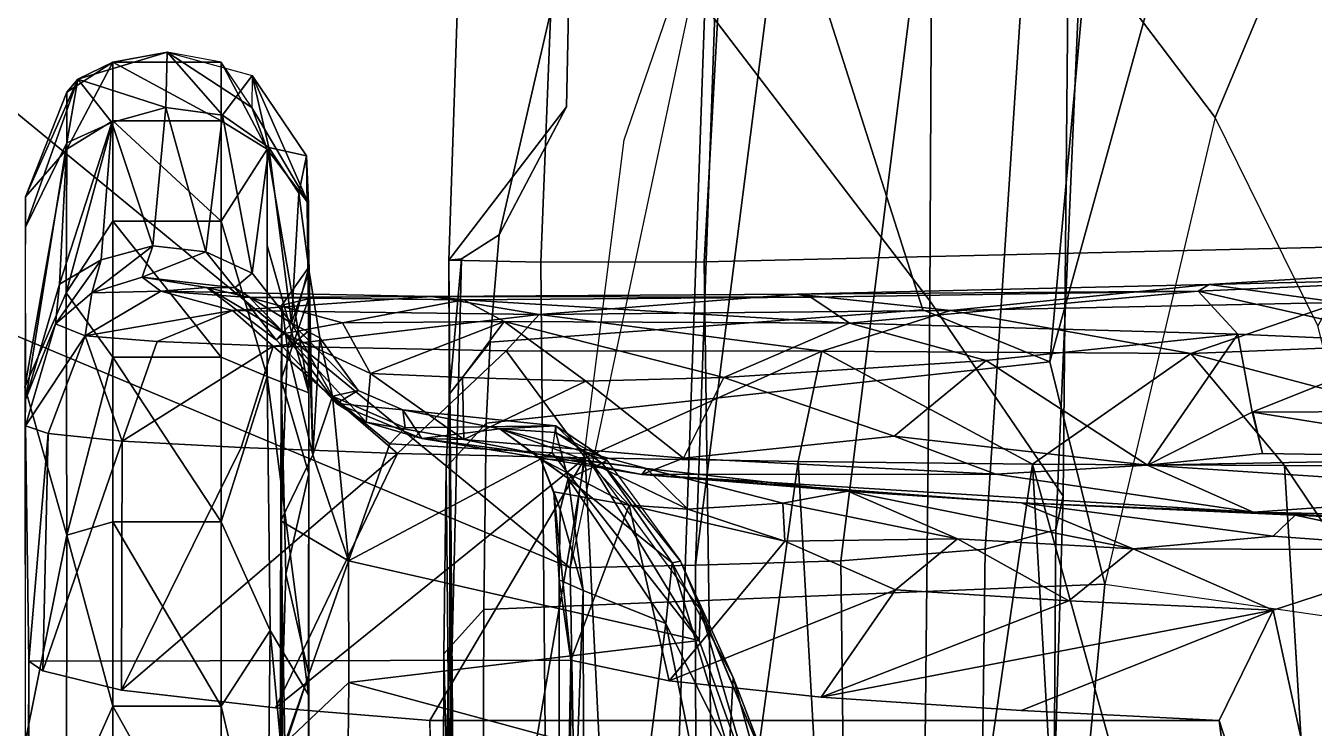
# Model space of a CAD drawing. Extents: x -14.5 to 14.5, y -12.2 to 16.5.
# Drawn here: x -11.52 to -9.709, y 1.22 to 2.206 of the extents above; entities that cross this region are included whole.
import ezdxf

# ---------------------------------------------------------------- set-up
doc = ezdxf.new("R2010")
doc.units = 0
doc.header["$MEASUREMENT"] = 0
for name, color, linetype in [('ARMPAD', 252, 'Continuous'), ('BASE', 253, 'Continuous'), ('SEAT-CHASSIS', 253, 'Continuous'), ('SEAT-FRAME', 253, 'Continuous')]:
    doc.layers.add(name, color=color, linetype=linetype)

msp = doc.modelspace()

# ---------------------------------------------------------------- linework, layer by layer
at = {"layer": 'ARMPAD'}
for points in [[(-10.2361, 4.4498, 26.7304), (-10.5434, 4.607, 26.8914), (-10.5653, 2.2331, 27.2701), (-10.2491, 1.8197, 27.1268)], [(-10.2361, 4.4498, 26.7304), (-10.2491, 1.8197, 27.1268), (-10.0617, 1.5454, 26.6802), (-10.0352, 4.3803, 26.3916)], [(-9.9546, 4.2262, 26.0385), (-10.0352, 4.3803, 26.3916), (-10.0617, 1.5454, 26.6802), (-10.0721, 1.498, 26.2685)], [(-9.9932, 4.1769, 25.4645), (-9.9546, 4.2262, 26.0385), (-10.0721, 1.498, 26.2685), (-10.1712, 1.471, 25.8858)], [(-13.1875, 4.2106, 25.1411), (-10.5438, 2.4383, 25.2383), (-10.7546, 1.445, 25.5585), (-13.3083, 3.5416, 25.1827)], [(-9.9932, 4.1769, 25.4645), (-10.1712, 1.471, 25.8858), (-10.3742, 1.4546, 25.64), (-10.0363, 4.1497, 25.2519)], [(-10.2426, 4.0753, 25.1222), (-10.0363, 4.1497, 25.2519), (-10.3742, 1.4546, 25.64), (-10.5786, 1.4484, 25.538)], [(-10.5786, 1.4484, 25.538), (-10.5438, 2.4383, 25.2383), (-10.2426, 4.0753, 25.1222)], [(-13.2258, 2.8975, 25.223), (-13.3083, 3.5416, 25.1827), (-10.7546, 1.445, 25.5585), (-13.1194, 2.4354, 25.2699)], [(-10.7196, -0.5463, 26.0403), (-13.1131, 1.9512, 25.4167), (-13.1194, 2.4354, 25.2699), (-10.7546, 1.445, 25.5585)], [(-10.7546, 1.445, 25.5585), (-10.6788, 2.046, 25.3093), (-10.5438, 2.4383, 25.2383), (-10.5786, 1.4484, 25.538)], [(-10.5653, 2.2331, 27.2701), (-11.9376, 2.3766, 27.3832), (-12.1408, -0.4895, 27.7888), (-10.661, -0.4952, 27.7092)], [(-10.2738, -0.5131, 27.4597), (-10.2491, 1.8197, 27.1268), (-10.5653, 2.2331, 27.2701), (-10.661, -0.4952, 27.7092)], [(-10.7196, -0.5463, 26.0403), (-10.5953, -1.8553, 26.1354), (-13.3385, -0.5526, 26.1082), (-13.1131, 1.9512, 25.4167)], [(-10.2738, -0.5131, 27.4597), (-10.1257, -0.5381, 27.1123), (-10.0617, 1.5454, 26.6802), (-10.2491, 1.8197, 27.1268)], [(-10.0867, -0.6536, 26.743), (-10.0721, 1.498, 26.2685), (-10.0617, 1.5454, 26.6802), (-10.1257, -0.5381, 27.1123)], [(-10.0867, -0.6536, 26.743), (-10.1976, -0.6208, 26.347), (-10.1712, 1.471, 25.8858), (-10.0721, 1.498, 26.2685)], [(-10.3499, -0.5967, 26.1286), (-10.3742, 1.4546, 25.64), (-10.1712, 1.471, 25.8858), (-10.1976, -0.6208, 26.347)], [(-10.3499, -0.5967, 26.1286), (-10.5761, -0.5653, 26.0266), (-10.5786, 1.4484, 25.538), (-10.3742, 1.4546, 25.64)], [(-10.7196, -0.5463, 26.0403), (-10.7546, 1.445, 25.5585), (-10.5786, 1.4484, 25.538), (-10.5761, -0.5653, 26.0266)]]:
    msp.add_3dface(points, dxfattribs=at)
at = {"layer": 'BASE'}
for points in [[(-1.9523, 0.895, 7.085), (-1.8056, 1.1079, 7.0339), (-13.4938, 4.6436, 4.3934), (-13.4925, 4.5277, 4.4344)], [(-1.7533, 1.3264, 6.9168), (-12.9834, 4.5899, 4.4664), (-13.4938, 4.6436, 4.3934), (-1.8056, 1.1079, 7.0339)], [(-1.7533, 1.3264, 6.9168), (-1.8899, 1.4063, 6.8442), (-11.1579, 4.1057, 4.8039), (-12.9834, 4.5899, 4.4664)], [(-2.0197, 0.7853, 7.0973), (-1.9523, 0.895, 7.085), (-13.4925, 4.5277, 4.4344), (-13.5515, 4.4038, 4.4405)], [(-1.2637, 0.7159, 4.4404), (-12.328, 4.2866, 3.356), (-12.3542, 4.423, 3.4417), (-1.222, 0.7632, 4.5663)], [(-1.5852, 0.9892, 6.0103), (-1.222, 0.7632, 4.5663), (-12.3542, 4.423, 3.4417), (-10.1613, 3.5437, 4.2331)], [(-13.5519, 4.4026, 4.4405), (-13.577, 4.2677, 4.4344), (-2.1056, 0.4235, 7.085), (-2.0956, 0.5519, 7.0973)], [(-13.5519, 4.4026, 4.4405), (-2.0956, 0.5519, 7.0973), (-2.0197, 0.7853, 7.0973), (-13.5515, 4.4038, 4.4405)], [(-1.2637, 0.7159, 4.4404), (-1.3389, 0.6206, 4.3723), (-12.3551, 4.1518, 3.3008), (-12.328, 4.2866, 3.356)], [(-13.577, 4.2677, 4.4344), (-13.6462, 4.1747, 4.3934), (-2.112, 0.165, 7.0339), (-2.1056, 0.4235, 7.085)], [(-2.112, 0.165, 7.0339), (-13.6462, 4.1747, 4.3934), (-13.2017, 3.9181, 4.4664), (-2.1981, -0.0425, 6.9168)], [(-1.3935, 0.4528, 4.3723), (-12.4004, 4.0291, 3.2861), (-12.3551, 4.1518, 3.3008), (-1.3389, 0.6206, 4.3723)], [(-1.8839, 1.4539, 6.7906), (-10.3987, 3.9255, 4.925), (-11.1579, 4.1057, 4.8039), (-1.8899, 1.4063, 6.8442)], [(-1.448, 0.2849, 4.3723), (-12.4358, 3.9033, 3.3008), (-12.4004, 4.0291, 3.2861), (-1.3935, 0.4528, 4.3723)], [(-13.2017, 3.9181, 4.4664), (-11.4401, 3.2369, 4.8039), (-2.3555, -0.0269, 6.8442), (-2.1981, -0.0425, 6.9168)], [(-10.1873, 3.8901, 4.9419), (-1.8736, 1.4707, 6.7435), (-1.8839, 1.4539, 6.7906), (-10.3987, 3.9255, 4.925)], [(-1.448, 0.2849, 4.3723), (-1.4431, 0.1637, 4.4404), (-12.4931, 3.7783, 3.356), (-12.4358, 3.9033, 3.3008)], [(-9.3923, 3.6833, 5.0656), (-10.1873, 3.8901, 4.9419), (-1.8736, 1.4707, 6.7435), (-1.8684, 1.4737, 6.6973)], [(-1.4372, 0.1008, 4.5663), (-12.5945, 3.6833, 3.4417), (-12.4931, 3.7783, 3.356), (-1.4431, 0.1637, 4.4404)], [(-1.675, 1.0814, 6.3732), (-10.1721, 3.6408, 4.5612), (-10.1351, 3.7122, 4.6754), (-1.7203, 1.0954, 6.5155)], [(-1.4372, 0.1008, 4.5663), (-1.8638, 0.1315, 6.0103), (-10.3036, 3.1057, 4.2331), (-12.5945, 3.6833, 3.4417)], [(-1.675, 1.0814, 6.3732), (-1.6792, 1.0333, 6.2321), (-10.1726, 3.586, 4.4356), (-10.1721, 3.6408, 4.5612)], [(-1.5852, 0.9892, 6.0103), (-10.1613, 3.5437, 4.2331), (-10.1726, 3.586, 4.4356), (-1.6792, 1.0333, 6.2321)], [(-2.3555, -0.0269, 6.8442), (-11.4401, 3.2369, 4.8039), (-10.72, 2.9364, 4.925), (-2.3787, -0.0689, 6.7906)], [(-1.9658, 0.151, 6.2321), (-10.3376, 3.0782, 4.4356), (-10.3036, 3.1057, 4.2331), (-1.8638, 0.1315, 6.0103)], [(-1.9658, 0.151, 6.2321), (-1.9907, 0.1097, 6.3732), (-10.3694, 3.0335, 4.5612), (-10.3376, 3.0782, 4.4356)], [(-2.0356, 0.125, 6.5155), (-10.3815, 2.954, 4.6754), (-10.3694, 3.0335, 4.5612), (-1.9907, 0.1097, 6.3732)], [(-2.3802, -0.0885, 6.7435), (-2.3787, -0.0689, 6.7906), (-10.72, 2.9364, 4.925), (-10.5282, 2.8407, 4.9419)], [(-2.3778, -0.094, 6.6973), (-2.3802, -0.0885, 6.7435), (-10.5282, 2.8407, 4.9419), (-9.7635, 2.5408, 5.0656)], [(-4.9865, 0.8977, 5.9794), (-9.8816, 2.6036, 4.9223), (-9.7022, 2.6196, 4.902), (-5.9951, 1.3214, 5.7241)], [(-5.0581, 0.8983, 5.9865), (-9.8772, 2.5808, 4.9632), (-9.8816, 2.6036, 4.9223), (-4.9865, 0.8977, 5.9794)], [(-9.8772, 2.5808, 4.9632), (-3.5563, 0.3337, 6.4086), (-2.3778, -0.094, 6.6973), (-9.7635, 2.5408, 5.0656)], [(-4.5511, 0.7005, 6.1354), (-3.5563, 0.3337, 6.4086), (-9.8772, 2.5808, 4.9632), (-5.0581, 0.8983, 5.9865)]]:
    msp.add_3dface(points, dxfattribs=at)
at = {"layer": 'SEAT-CHASSIS'}
for points in [[(-11.462, 2.033, 21.0802), (-11.3974, 2.0724, 21.0979), (-11.3974, 2.1551, 20.8368)], [(-11.3974, 2.1551, 20.8368), (-11.462, 2.1127, 20.8286), (-11.462, 2.033, 21.0802)], [(-11.462, 2.1127, 20.8286), (-11.3974, 2.1551, 20.8368), (-11.4467, 2.131, 20.3807)], [(-11.3212, 2.1692, 20.3843), (-11.4467, 2.131, 20.3807), (-11.3974, 2.1551, 20.8368)], [(-11.4467, 2.131, 20.3807), (-11.3212, 2.1692, 20.3843), (-11.3228, 2.0912, 20.127)], [(-11.245, 2.1551, 20.8368), (-11.3212, 2.1692, 20.3843), (-11.3974, 2.1551, 20.8368)], [(-11.3974, 2.1551, 20.8368), (-11.3974, 2.0724, 21.0979), (-11.245, 2.0724, 21.0979)], [(-11.245, 2.0724, 21.0979), (-11.245, 2.1551, 20.8368), (-11.3974, 2.1551, 20.8368)], [(-11.2435, 2.0804, 20.1408), (-11.3228, 2.0912, 20.127), (-11.3212, 2.1692, 20.3843)], [(-11.2019, 2.0912, 20.8134), (-11.245, 2.1551, 20.8368), (-11.3212, 2.1692, 20.3843)], [(-11.3212, 2.1692, 20.3843), (-11.2018, 2.1362, 20.4039), (-11.2435, 2.0804, 20.1408)], [(-11.2018, 2.1362, 20.4039), (-11.2019, 2.0912, 20.8134), (-11.3212, 2.1692, 20.3843)], [(-11.245, 2.1551, 20.8368), (-11.245, 2.0724, 21.0979), (-11.1804, 2.033, 21.0802)], [(-11.2019, 2.0912, 20.8134), (-11.245, 2.1551, 20.8368), (-11.1804, 2.033, 21.0802)], [(-11.5203, 1.9231, 20.2493), (-11.5203, 1.966, 20.8799), (-11.4467, 2.131, 20.3807)], [(-11.5203, 1.966, 20.8799), (-11.462, 2.1127, 20.8286), (-11.4467, 2.131, 20.3807)], [(-11.4619, 2.0416, 20.1591), (-11.5203, 1.9231, 20.2493), (-11.4467, 2.131, 20.3807)], [(-11.3988, 2.0701, 20.1192), (-11.4619, 2.0416, 20.1591), (-11.4467, 2.131, 20.3807)], [(-11.3988, 2.0701, 20.1192), (-11.4467, 2.131, 20.3807), (-11.3228, 2.0912, 20.127)], [(-11.2435, 2.0804, 20.1408), (-11.2018, 2.1362, 20.4039), (-11.178, 2.035, 20.1512)], [(-11.1225, 1.9565, 20.9239), (-11.2018, 2.1362, 20.4039), (-11.2019, 2.0912, 20.8134)], [(-11.2018, 2.1362, 20.4039), (-11.1225, 1.9565, 20.9239), (-11.1254, 2.0236, 20.4262)], [(-11.178, 2.035, 20.1512), (-11.2018, 2.1362, 20.4039), (-11.1254, 2.0236, 20.4262)], [(-11.462, 2.1127, 20.8286), (-11.5203, 1.966, 20.8799), (-11.462, 2.033, 21.0802)], [(-11.3413, 1.8969, 19.8041), (-11.3988, 2.0701, 20.1192), (-11.3228, 2.0912, 20.127)], [(-11.2667, 1.8886, 19.8031), (-11.3413, 1.8969, 19.8041), (-11.3228, 2.0912, 20.127)], [(-11.2435, 2.0804, 20.1408), (-11.2667, 1.8886, 19.8031), (-11.3228, 2.0912, 20.127)], [(-11.1225, 1.9565, 20.9239), (-11.2019, 2.0912, 20.8134), (-11.1804, 2.033, 21.0802)], [(-11.4726, 1.8433, 19.8454), (-11.4619, 2.0416, 20.1591), (-11.3988, 2.0701, 20.1192)], [(-11.414, 1.8775, 19.8103), (-11.4726, 1.8433, 19.8454), (-11.3988, 2.0701, 20.1192)], [(-11.4628, 1.8312, 21.3939), (-11.3974, 1.9317, 21.3329), (-11.3974, 2.0724, 21.0979)], [(-11.3974, 2.0724, 21.0979), (-11.462, 2.033, 21.0802), (-11.4628, 1.8312, 21.3939)], [(-11.3413, 1.8969, 19.8041), (-11.414, 1.8775, 19.8103), (-11.3988, 2.0701, 20.1192)], [(-11.3974, 2.0724, 21.0979), (-11.3974, 1.9317, 21.3329), (-11.245, 1.9317, 21.3329)], [(-11.245, 2.0724, 21.0979), (-11.3974, 2.0724, 21.0979), (-11.245, 1.9317, 21.3329)], [(-11.2018, 1.8585, 19.8162), (-11.2667, 1.8886, 19.8031), (-11.2435, 2.0804, 20.1408)], [(-11.1804, 2.033, 21.0802), (-11.245, 2.0724, 21.0979), (-11.245, 1.9317, 21.3329)], [(-11.2018, 1.8585, 19.8162), (-11.2435, 2.0804, 20.1408), (-11.178, 2.035, 20.1512)], [(-11.521, 1.6986, 21.3226), (-11.4628, 1.8312, 21.3939), (-11.462, 2.033, 21.0802)], [(-11.5203, 1.966, 20.8799), (-11.521, 1.6986, 21.3226), (-11.462, 2.033, 21.0802)], [(-11.5199, 1.682, 19.8063), (-11.5203, 1.9231, 20.2493), (-11.4619, 2.0416, 20.1591)], [(-11.4726, 1.8433, 19.8454), (-11.5199, 1.682, 19.8063), (-11.4619, 2.0416, 20.1591)], [(-11.1464, 1.7883, 19.817), (-11.2018, 1.8585, 19.8162), (-11.178, 2.035, 20.1512)], [(-11.1221, 1.6904, 21.3408), (-11.1225, 1.9565, 20.9239), (-11.1804, 2.033, 21.0802)], [(-11.1804, 1.8975, 21.3066), (-11.1221, 1.6904, 21.3408), (-11.1804, 2.033, 21.0802)], [(-11.1362, 1.9712, 20.1682), (-11.1464, 1.7883, 19.817), (-11.178, 2.035, 20.1512)], [(-11.1362, 1.9712, 20.1682), (-11.178, 2.035, 20.1512), (-11.1254, 2.0236, 20.4262)], [(-11.1213, 1.8608, 20.1261), (-11.1362, 1.9712, 20.1682), (-11.1254, 2.0236, 20.4262)], [(-11.1254, 2.0236, 20.4262), (-11.1221, 1.7778, 20.2144), (-11.1213, 1.8608, 20.1261)], [(-11.1254, 2.0236, 20.4262), (-11.1222, 1.8228, 20.9296), (-11.122, 1.8672, 20.5004)], [(-11.1222, 1.8228, 20.9296), (-11.1254, 2.0236, 20.4262), (-11.1225, 1.9565, 20.9239)], [(-11.122, 1.8672, 20.5004), (-11.1221, 1.7778, 20.2144), (-11.1254, 2.0236, 20.4262)], [(-11.1362, 1.9712, 20.1682), (-11.1213, 1.8608, 20.1261), (-11.1464, 1.7883, 19.817)], [(-11.1221, 1.6904, 21.3408), (-11.1222, 1.8228, 20.9296), (-11.1225, 1.9565, 20.9239)], [(-11.3974, 1.7406, 21.5291), (-11.3974, 1.9317, 21.3329), (-11.4628, 1.8312, 21.3939)], [(-11.3974, 1.9317, 21.3329), (-11.3974, 1.7406, 21.5291), (-11.245, 1.7406, 21.5291)], [(-11.245, 1.9317, 21.3329), (-11.3974, 1.9317, 21.3329), (-11.245, 1.7406, 21.5291)], [(-11.1804, 1.7134, 21.4956), (-11.245, 1.9317, 21.3329), (-11.245, 1.7406, 21.5291)], [(-11.3413, 1.8969, 19.8041), (-11.3562, 1.8528, 19.6291), (-11.4267, 1.8308, 19.6489)], [(-11.4267, 1.8308, 19.6489), (-11.414, 1.8775, 19.8103), (-11.3413, 1.8969, 19.8041)], [(-11.3562, 1.8528, 19.6291), (-11.3413, 1.8969, 19.8041), (-11.2667, 1.8886, 19.8031)], [(-11.2667, 1.8886, 19.8031), (-11.2258, 1.8381, 19.6594), (-11.3562, 1.8528, 19.6291)], [(-11.2018, 1.8585, 19.8162), (-11.2258, 1.8381, 19.6594), (-11.2667, 1.8886, 19.8031)], [(-11.1221, 1.6904, 21.3408), (-11.1804, 1.8975, 21.3066), (-11.1804, 1.7134, 21.4956)], [(-11.414, 1.8775, 19.8103), (-11.4267, 1.8308, 19.6489), (-11.478, 1.7873, 19.6498)], [(-11.4726, 1.8433, 19.8454), (-11.414, 1.8775, 19.8103), (-11.478, 1.7873, 19.6498)], [(-11.122, 1.8672, 20.5004), (-11.1222, 1.8228, 20.9296), (-11.1599, 1.8136, 20.6246)], [(-11.1599, 1.8136, 20.6246), (-11.1521, 1.7535, 20.2497), (-11.122, 1.8672, 20.5004)], [(-11.1521, 1.7535, 20.2497), (-11.1221, 1.7778, 20.2144), (-11.122, 1.8672, 20.5004)], [(-9.6735, 1.8174, 16.6862), (-9.8566, 1.8429, 16.9237), (-9.3259, 1.8754, 16.6981)], [(-9.3259, 1.8754, 16.6981), (-9.8566, 1.8429, 16.9237), (-9.4332, 1.853, 16.8367)], [(-11.3562, 1.8528, 19.6291), (-11.3299, 1.8334, 18.9229), (-11.4267, 1.8308, 19.6489)], [(-11.3299, 1.8334, 18.9229), (-11.3562, 1.8528, 19.6291), (-11.2655, 1.8383, 19.3745)], [(-11.2258, 1.8381, 19.6594), (-11.2655, 1.8383, 19.3745), (-11.3562, 1.8528, 19.6291)], [(-11.2258, 1.8381, 19.6594), (-11.2018, 1.8585, 19.8162), (-11.1464, 1.7883, 19.817)], [(-11.1213, 1.8608, 20.1261), (-11.1066, 1.7678, 20.0113), (-11.1464, 1.7883, 19.817)], [(-11.1163, 1.6033, 19.9707), (-11.1213, 1.8608, 20.1261), (-11.1221, 1.7778, 20.2144)], [(-11.1213, 1.8608, 20.1261), (-11.1163, 1.6033, 19.9707), (-11.1066, 1.7678, 20.0113)], [(-9.4332, 1.853, 16.8367), (-9.8722, 1.8334, 17.0331), (-9.5518, 1.7611, 16.9908)], [(-9.4332, 1.853, 16.8367), (-9.8566, 1.8429, 16.9237), (-9.8722, 1.8334, 17.0331)], [(-11.4628, 1.8312, 21.3939), (-11.521, 1.6986, 21.3226), (-11.462, 1.4907, 21.637)], [(-11.478, 1.7873, 19.6498), (-11.5199, 1.682, 19.8063), (-11.4726, 1.8433, 19.8454)], [(-11.4267, 1.8308, 19.6489), (-11.4364, 1.7707, 18.9532), (-11.478, 1.7873, 19.6498)], [(-11.3974, 1.7406, 21.5291), (-11.4628, 1.8312, 21.3939), (-11.462, 1.4907, 21.637)], [(-11.4364, 1.7707, 18.9532), (-11.4267, 1.8308, 19.6489), (-11.3299, 1.8334, 18.9229)], [(-11.4364, 1.7707, 18.9532), (-11.3299, 1.8334, 18.9229), (-11.2292, 1.8064, 18.4036)], [(-11.3299, 1.8334, 18.9229), (-11.2655, 1.8383, 19.3745), (-11.2053, 1.8244, 18.8331)], [(-11.2292, 1.8064, 18.4036), (-11.3299, 1.8334, 18.9229), (-10.9497, 1.8261, 18.0105)], [(-10.9497, 1.8261, 18.0105), (-11.3299, 1.8334, 18.9229), (-11.2053, 1.8244, 18.8331)], [(-11.1563, 1.7738, 19.0528), (-11.2655, 1.8383, 19.3745), (-11.1678, 1.765, 19.5408)], [(-11.1563, 1.7738, 19.0528), (-11.2053, 1.8244, 18.8331), (-11.2655, 1.8383, 19.3745)], [(-11.2258, 1.8381, 19.6594), (-11.1678, 1.765, 19.5408), (-11.2655, 1.8383, 19.3745)], [(-11.1464, 1.7883, 19.817), (-11.1678, 1.765, 19.5408), (-11.2258, 1.8381, 19.6594)], [(-10.9497, 1.8261, 18.0105), (-10.4359, 1.8293, 17.3681), (-10.7983, 1.8007, 17.6568)], [(-10.9497, 1.8261, 18.0105), (-10.4163, 1.825, 17.4678), (-10.4359, 1.8293, 17.3681)], [(-10.4359, 1.8293, 17.3681), (-10.2203, 1.806, 17.0722), (-10.7983, 1.8007, 17.6568)], [(-10.4359, 1.8293, 17.3681), (-9.8566, 1.8429, 16.9237), (-10.2203, 1.806, 17.0722)], [(-9.8722, 1.8334, 17.0331), (-9.8566, 1.8429, 16.9237), (-10.4359, 1.8293, 17.3681)], [(-10.4359, 1.8293, 17.3681), (-10.4163, 1.825, 17.4678), (-9.8722, 1.8334, 17.0331)], [(-10.4163, 1.825, 17.4678), (-10.3622, 1.7886, 17.5223), (-9.8722, 1.8334, 17.0331)], [(-9.8162, 1.773, 17.1213), (-9.8722, 1.8334, 17.0331), (-10.3622, 1.7886, 17.5223)], [(-10.2203, 1.806, 17.0722), (-9.8566, 1.8429, 16.9237), (-9.6735, 1.8174, 16.6862)], [(-9.5518, 1.7611, 16.9908), (-9.8722, 1.8334, 17.0331), (-9.8162, 1.773, 17.1213)], [(-10.7983, 1.8007, 17.6568), (-11.2292, 1.8064, 18.4036), (-10.9497, 1.8261, 18.0105)], [(-10.904, 1.8212, 18.0808), (-10.9497, 1.8261, 18.0105), (-11.2053, 1.8244, 18.8331)], [(-11.2053, 1.8244, 18.8331), (-11.0748, 1.7888, 18.6326), (-10.904, 1.8212, 18.0808)], [(-11.2053, 1.8244, 18.8331), (-11.1563, 1.7738, 19.0528), (-11.0748, 1.7888, 18.6326)], [(-11.1615, 1.5107, 19.9789), (-11.1599, 1.8136, 20.6246), (-11.1629, 0.4006, 21.1584)], [(-11.1629, 0.4006, 21.1584), (-11.1599, 1.8136, 20.6246), (-11.1607, 1.7095, 21.0227)], [(-11.1615, 1.5107, 19.9789), (-11.1521, 1.7535, 20.2497), (-11.1599, 1.8136, 20.6246)], [(-11.1607, 1.7095, 21.0227), (-11.1222, 1.8228, 20.9296), (-11.1221, 1.577, 21.2722)], [(-11.1607, 1.7095, 21.0227), (-11.1599, 1.8136, 20.6246), (-11.1222, 1.8228, 20.9296)], [(-11.1222, 1.8228, 20.9296), (-11.1221, 1.6904, 21.3408), (-11.1221, 1.577, 21.2722)], [(-11.0748, 1.7888, 18.6326), (-10.8474, 1.7906, 18.1182), (-10.904, 1.8212, 18.0808)], [(-10.9497, 1.8261, 18.0105), (-10.904, 1.8212, 18.0808), (-10.4163, 1.825, 17.4678)], [(-10.4163, 1.825, 17.4678), (-10.904, 1.8212, 18.0808), (-10.3622, 1.7886, 17.5223)], [(-10.904, 1.8212, 18.0808), (-10.8474, 1.7906, 18.1182), (-10.3622, 1.7886, 17.5223)], [(-9.6735, 1.8174, 16.6862), (-9.8822, 1.7459, 16.7308), (-10.2203, 1.806, 17.0722)], [(-9.8822, 1.7459, 16.7308), (-9.6735, 1.8174, 16.6862), (-9.1829, 1.7737, 16.3584)], [(-11.2292, 1.8064, 18.4036), (-11.3352, 1.7625, 18.5405), (-11.4364, 1.7707, 18.9532)], [(-11.3352, 1.7625, 18.5405), (-11.2292, 1.8064, 18.4036), (-11.172, 1.7561, 18.1492)], [(-10.7983, 1.8007, 17.6568), (-11.172, 1.7561, 18.1492), (-11.2292, 1.8064, 18.4036)], [(-10.8445, 1.7498, 17.6246), (-11.172, 1.7561, 18.1492), (-10.7983, 1.8007, 17.6568)], [(-10.8445, 1.7498, 17.6246), (-10.7983, 1.8007, 17.6568), (-10.4011, 1.7489, 17.1499)], [(-10.4011, 1.7489, 17.1499), (-10.7983, 1.8007, 17.6568), (-10.2203, 1.806, 17.0722)], [(-9.8822, 1.7459, 16.7308), (-10.4011, 1.7489, 17.1499), (-10.2203, 1.806, 17.0722)], [(-11.5203, 1.6443, 19.3842), (-11.478, 1.7873, 19.6498), (-11.4364, 1.7707, 18.9532)], [(-11.5203, 1.6443, 19.3842), (-11.5199, 1.682, 19.8063), (-11.478, 1.7873, 19.6498)], [(-11.1678, 1.765, 19.5408), (-11.1464, 1.7883, 19.817), (-11.0832, 1.6755, 19.4874)], [(-11.1563, 1.7738, 19.0528), (-11.0354, 1.7177, 18.6921), (-11.0748, 1.7888, 18.6326)], [(-11.1163, 1.6033, 19.9707), (-11.1221, 1.7778, 20.2144), (-11.1521, 1.7535, 20.2497)], [(-11.0832, 1.6755, 19.4874), (-11.1464, 1.7883, 19.817), (-11.0526, 1.6937, 19.9109)], [(-11.0526, 1.6937, 19.9109), (-11.1464, 1.7883, 19.817), (-11.1066, 1.7678, 20.0113)], [(-10.8474, 1.7906, 18.1182), (-11.0748, 1.7888, 18.6326), (-11.0354, 1.7177, 18.6921)], [(-10.906, 1.712, 18.3746), (-10.8474, 1.7906, 18.1182), (-11.0354, 1.7177, 18.6921)], [(-10.7327, 1.7068, 18.0739), (-10.8474, 1.7906, 18.1182), (-10.906, 1.712, 18.3746)], [(-10.3622, 1.7886, 17.5223), (-10.8474, 1.7906, 18.1182), (-10.5386, 1.7121, 17.8075)], [(-10.8474, 1.7906, 18.1182), (-10.7327, 1.7068, 18.0739), (-10.5386, 1.7121, 17.8075)], [(-10.17, 1.736, 17.4209), (-10.3622, 1.7886, 17.5223), (-10.5386, 1.7121, 17.8075)], [(-10.17, 1.736, 17.4209), (-9.8162, 1.773, 17.1213), (-10.3622, 1.7886, 17.5223)], [(-11.4883, 1.6333, 18.9505), (-11.5203, 1.6443, 19.3842), (-11.4364, 1.7707, 18.9532)], [(-11.3841, 1.6229, 18.5298), (-11.4883, 1.6333, 18.9505), (-11.4364, 1.7707, 18.9532)], [(-11.3352, 1.7625, 18.5405), (-11.3841, 1.6229, 18.5298), (-11.4364, 1.7707, 18.9532)], [(-11.3841, 1.6229, 18.5298), (-11.3352, 1.7625, 18.5405), (-11.172, 1.7561, 18.1492)], [(-11.0832, 1.6755, 19.4874), (-11.1563, 1.7738, 19.0528), (-11.1678, 1.765, 19.5408)], [(-11.0832, 1.6755, 19.4874), (-11.0412, 1.6495, 19.0576), (-11.1563, 1.7738, 19.0528)], [(-11.0354, 1.7177, 18.6921), (-11.1563, 1.7738, 19.0528), (-11.0412, 1.6495, 19.0576)], [(-11.0889, 1.6861, 19.967), (-11.1066, 1.7678, 20.0113), (-11.1163, 1.6033, 19.9707)], [(-11.0526, 1.6937, 19.9109), (-11.1066, 1.7678, 20.0113), (-11.0889, 1.6861, 19.967)], [(-10.17, 1.736, 17.4209), (-9.9434, 1.589, 17.3283), (-9.8162, 1.773, 17.1213)], [(-9.8162, 1.773, 17.1213), (-9.9434, 1.589, 17.3283), (-9.7961, 1.6636, 17.1748)], [(-9.1829, 1.7737, 16.3584), (-9.2792, 1.586, 16.3565), (-9.8822, 1.7459, 16.7308)], [(-9.8162, 1.773, 17.1213), (-9.7961, 1.6636, 17.1748), (-9.5518, 1.7611, 16.9908)], [(-9.5518, 1.7611, 16.9908), (-9.7961, 1.6636, 17.1748), (-9.5176, 1.6647, 17.0153)], [(-11.462, 1.4907, 21.637), (-11.3974, 1.5094, 21.6759), (-11.3974, 1.7406, 21.5291)], [(-11.3974, 1.7406, 21.5291), (-11.3974, 1.5094, 21.6759), (-11.245, 1.5094, 21.6759)], [(-11.245, 1.5094, 21.6759), (-11.245, 1.7406, 21.5291), (-11.3974, 1.7406, 21.5291)], [(-11.2171, 1.6136, 18.1318), (-11.3841, 1.6229, 18.5298), (-11.172, 1.7561, 18.1492)], [(-11.1804, 1.7134, 21.4956), (-11.245, 1.7406, 21.5291), (-11.245, 1.5094, 21.6759)], [(-10.9974, 1.6056, 17.7622), (-11.2171, 1.6136, 18.1318), (-11.172, 1.7561, 18.1492)], [(-10.8445, 1.7498, 17.6246), (-10.9974, 1.6056, 17.7622), (-11.172, 1.7561, 18.1492)], [(-11.1521, 1.7535, 20.2497), (-11.1615, 1.5107, 19.9789), (-11.1163, 1.6033, 19.9707)], [(-10.7337, 1.5991, 17.424), (-10.9974, 1.6056, 17.7622), (-10.8445, 1.7498, 17.6246)], [(-10.7337, 1.5991, 17.424), (-10.8445, 1.7498, 17.6246), (-10.4011, 1.7489, 17.1499)], [(-10.434, 1.5941, 17.1188), (-10.7337, 1.5991, 17.424), (-10.4011, 1.7489, 17.1499)], [(-10.1047, 1.5906, 16.8473), (-10.434, 1.5941, 17.1188), (-10.4011, 1.7489, 17.1499)], [(-9.8822, 1.7459, 16.7308), (-10.1047, 1.5906, 16.8473), (-10.4011, 1.7489, 17.1499)], [(-9.7508, 1.5887, 16.6092), (-10.1047, 1.5906, 16.8473), (-9.8822, 1.7459, 16.7308)], [(-9.2792, 1.586, 16.3565), (-9.7508, 1.5887, 16.6092), (-9.8822, 1.7459, 16.7308)], [(-10.17, 1.736, 17.4209), (-10.5386, 1.7121, 17.8075), (-10.2995, 1.6299, 17.6113)], [(-10.2995, 1.6299, 17.6113), (-9.9434, 1.589, 17.3283), (-10.17, 1.736, 17.4209)], [(-11.245, 1.5094, 21.6759), (-11.1765, 1.3568, 21.6932), (-11.1804, 1.7134, 21.4956)], [(-11.1765, 1.3568, 21.6932), (-11.1222, 1.2667, 21.5828), (-11.1804, 1.7134, 21.4956)], [(-11.1222, 1.2667, 21.5828), (-11.1221, 1.6904, 21.3408), (-11.1804, 1.7134, 21.4956)], [(-11.1624, 1.1734, 21.4031), (-11.1629, 0.4006, 21.1584), (-11.1607, 1.7095, 21.0227)], [(-11.1607, 1.7095, 21.0227), (-11.1542, 1.4359, 21.3159), (-11.1624, 1.1734, 21.4031)], [(-11.1607, 1.7095, 21.0227), (-11.1221, 1.577, 21.2722), (-11.1542, 1.4359, 21.3159)], [(-11.0412, 1.6495, 19.0576), (-10.9043, 1.6251, 18.5677), (-11.0354, 1.7177, 18.6921)], [(-10.9043, 1.6251, 18.5677), (-10.906, 1.712, 18.3746), (-11.0354, 1.7177, 18.6921)], [(-10.9043, 1.6251, 18.5677), (-10.7327, 1.7068, 18.0739), (-10.906, 1.712, 18.3746)], [(-10.5955, 1.5988, 18.031), (-10.7327, 1.7068, 18.0739), (-10.9043, 1.6251, 18.5677)], [(-10.5955, 1.5988, 18.031), (-10.5386, 1.7121, 17.8075), (-10.7327, 1.7068, 18.0739)], [(-10.5955, 1.5988, 18.031), (-10.2995, 1.6299, 17.6113), (-10.5386, 1.7121, 17.8075)], [(-11.521, 1.6986, 21.3226), (-11.5206, 1.2001, 21.5908), (-11.462, 1.4907, 21.637)], [(-11.1221, 1.2951, 21.4376), (-11.1221, 1.6904, 21.3408), (-11.1222, 1.2667, 21.5828)], [(-11.1221, 1.2951, 21.4376), (-11.1221, 1.577, 21.2722), (-11.1221, 1.6904, 21.3408)], [(-11.0661, 1.4549, 19.8015), (-11.0889, 1.6861, 19.967), (-11.1163, 1.6033, 19.9707)], [(-11.0083, 1.619, 19.8997), (-11.0889, 1.6861, 19.967), (-11.0661, 1.4549, 19.8015)], [(-11.0083, 1.619, 19.8997), (-10.9864, 1.6416, 19.8923), (-11.0889, 1.6861, 19.967)], [(-10.9899, 1.6667, 19.8498), (-11.0832, 1.6755, 19.4874), (-11.0526, 1.6937, 19.9109)], [(-10.9899, 1.6667, 19.8498), (-10.963, 1.6264, 19.2028), (-11.0832, 1.6755, 19.4874)], [(-11.0412, 1.6495, 19.0576), (-11.0832, 1.6755, 19.4874), (-10.963, 1.6264, 19.2028)], [(-10.9899, 1.6667, 19.8498), (-10.8536, 1.6401, 19.628), (-10.963, 1.6264, 19.2028)], [(-10.8536, 1.6401, 19.628), (-10.9899, 1.6667, 19.8498), (-10.7746, 1.6442, 19.8438)], [(-10.7746, 1.6442, 19.8438), (-10.9899, 1.6667, 19.8498), (-10.9864, 1.6416, 19.8923)], [(-10.9043, 1.6251, 18.5677), (-11.0412, 1.6495, 19.0576), (-10.963, 1.6264, 19.2028)], [(-9.7961, 1.6636, 17.1748), (-9.9434, 1.589, 17.3283), (-9.7814, 1.6052, 17.2008)], [(-9.7952, 1.6636, 17.1743), (-9.3967, 1.5995, 16.9842), (-9.5176, 1.6647, 17.0153)], [(-9.3967, 1.5995, 16.9842), (-9.7952, 1.6636, 17.1743), (-9.7814, 1.6052, 17.2008)], [(-11.5203, 1.6443, 19.3842), (-11.5156, 1.3139, 19.3352), (-11.5196, 0.2232, 19.4587)], [(-11.5156, 1.3139, 19.3352), (-11.5203, 1.6443, 19.3842), (-11.4883, 1.6333, 18.9505)], [(-11.4956, 1.3001, 19.0702), (-11.5156, 1.3139, 19.3352), (-11.4883, 1.6333, 18.9505)], [(-11.4956, 1.3001, 19.0702), (-11.4883, 1.6333, 18.9505), (-11.3841, 1.6229, 18.5298)], [(-10.963, 1.6264, 19.2028), (-10.8536, 1.6401, 19.628), (-10.6472, 1.5842, 18.7499)], [(-10.7746, 1.6442, 19.8438), (-10.7748, 1.6351, 19.6747), (-10.8536, 1.6401, 19.628)], [(-10.7297, 1.5946, 19.0475), (-10.8536, 1.6401, 19.628), (-10.7964, 1.598, 19.5347)], [(-10.8536, 1.6401, 19.628), (-10.7748, 1.6351, 19.6747), (-10.7573, 1.5705, 19.5963)], [(-10.7573, 1.5705, 19.5963), (-10.7964, 1.598, 19.5347), (-10.8536, 1.6401, 19.628)], [(-10.8536, 1.6401, 19.628), (-10.7297, 1.5946, 19.0475), (-10.6472, 1.5842, 18.7499)], [(-10.7337, 1.6056, 19.8501), (-10.7799, 1.6064, 19.8729), (-10.7746, 1.6442, 19.8438)], [(-10.7746, 1.6442, 19.8438), (-10.7031, 1.5962, 19.7996), (-10.7748, 1.6351, 19.6747)], [(-10.7099, 1.5918, 19.6507), (-10.7573, 1.5705, 19.5963), (-10.7748, 1.6351, 19.6747)], [(-10.7099, 1.5918, 19.6507), (-10.7748, 1.6351, 19.6747), (-10.7031, 1.5962, 19.7996)], [(-10.7031, 1.5962, 19.7996), (-10.7746, 1.6442, 19.8438), (-10.7337, 1.6056, 19.8501)], [(-10.5955, 1.5988, 18.031), (-10.1562, 1.5765, 17.5497), (-10.2995, 1.6299, 17.6113)], [(-10.1562, 1.5765, 17.5497), (-9.9434, 1.589, 17.3283), (-10.2995, 1.6299, 17.6113)], [(-11.3851, 1.2732, 18.5578), (-11.4956, 1.3001, 19.0702), (-11.3841, 1.6229, 18.5298)], [(-11.3841, 1.6229, 18.5298), (-11.2171, 1.6136, 18.1318), (-11.3851, 1.2732, 18.5578)], [(-11.3851, 1.2732, 18.5578), (-11.2171, 1.6136, 18.1318), (-10.9974, 1.6056, 17.7622)], [(-10.7799, 1.6064, 19.8729), (-11.0083, 1.619, 19.8997), (-11.0661, 1.4549, 19.8015)], [(-10.654, 1.5758, 18.2847), (-10.963, 1.6264, 19.2028), (-10.6472, 1.5842, 18.7499)], [(-10.9043, 1.6251, 18.5677), (-10.963, 1.6264, 19.2028), (-10.654, 1.5758, 18.2847)], [(-10.654, 1.5758, 18.2847), (-10.5955, 1.5988, 18.031), (-10.9043, 1.6251, 18.5677)], [(-11.1687, 1.2483, 18.0812), (-11.3851, 1.2732, 18.5578), (-10.9974, 1.6056, 17.7622)], [(-10.9974, 1.6056, 17.7622), (-10.7337, 1.5991, 17.424), (-11.1687, 1.2483, 18.0812)], [(-10.952, 1.2306, 17.7452), (-11.1687, 1.2483, 18.0812), (-10.7337, 1.5991, 17.424)], [(-11.1163, 1.6033, 19.9707), (-11.1615, 1.5107, 19.9789), (-11.0661, 1.4549, 19.8015)], [(-10.5732, 1.343, 19.7172), (-10.7799, 1.6064, 19.8729), (-11.0661, 1.4549, 19.8015)], [(-10.952, 1.2306, 17.7452), (-10.7337, 1.5991, 17.424), (-10.9344, 0.4356, 17.7869)], [(-10.7337, 1.5991, 17.424), (-10.6544, -0.005, 17.5371), (-10.9344, 0.4356, 17.7869)], [(-10.6719, 1.5327, 18.9552), (-10.7964, 1.598, 19.5347), (-10.7777, 1.5516, 19.4971)], [(-10.7964, 1.598, 19.5347), (-10.6719, 1.5327, 18.9552), (-10.7297, 1.5946, 19.0475)], [(-10.7964, 1.598, 19.5347), (-10.7685, 1.5268, 19.5426), (-10.7777, 1.5516, 19.4971)], [(-10.7573, 1.5705, 19.5963), (-10.7685, 1.5268, 19.5426), (-10.7964, 1.598, 19.5347)], [(-10.7337, 1.6056, 19.8501), (-10.7799, 1.6064, 19.8729), (-10.5732, 1.343, 19.7172)], [(-10.5713, 1.3864, 19.7197), (-10.7337, 1.6056, 19.8501), (-10.5732, 1.343, 19.7172)], [(-10.6544, -0.005, 17.5371), (-10.7337, 1.5991, 17.424), (-10.434, 1.5941, 17.1188)], [(-10.5891, 1.527, 18.7119), (-10.7297, 1.5946, 19.0475), (-10.6719, 1.5327, 18.9552)], [(-10.6472, 1.5842, 18.7499), (-10.7297, 1.5946, 19.0475), (-10.5891, 1.527, 18.7119)], [(-10.5997, 1.4544, 19.7283), (-10.7099, 1.5918, 19.6507), (-10.7031, 1.5962, 19.7996)], [(-10.434, 1.5941, 17.1188), (-10.3419, -0.0394, 17.2513), (-10.6544, -0.005, 17.5371)], [(-10.1562, 1.5765, 17.5497), (-10.5955, 1.5988, 18.031), (-10.654, 1.5758, 18.2847)], [(-10.434, 1.5941, 17.1188), (-10.1047, 1.5906, 16.8473), (-10.3419, -0.0394, 17.2513)], [(-9.7814, 1.6052, 17.2008), (-9.9434, 1.589, 17.3283), (-9.3967, 1.5995, 16.9842)], [(-9.9434, 1.589, 17.3283), (-9.3793, 1.5518, 17.029), (-9.3967, 1.5995, 16.9842)], [(-11.1542, 1.4359, 21.3159), (-11.1221, 1.577, 21.2722), (-11.1221, 1.2951, 21.4376)], [(-10.6113, 1.4517, 19.5759), (-10.7573, 1.5705, 19.5963), (-10.7099, 1.5918, 19.6507)], [(-10.7099, 1.5918, 19.6507), (-10.5997, 1.4544, 19.7283), (-10.6113, 1.4517, 19.5759)], [(-10.3644, 1.5527, 18.1923), (-10.654, 1.5758, 18.2847), (-10.6472, 1.5842, 18.7499)], [(-9.7947, 1.5231, 17.4043), (-10.1562, 1.5765, 17.5497), (-10.654, 1.5758, 18.2847)], [(-10.654, 1.5758, 18.2847), (-10.1204, 1.5363, 17.8918), (-9.7947, 1.5231, 17.4043)], [(-10.3644, 1.5527, 18.1923), (-10.1204, 1.5363, 17.8918), (-10.654, 1.5758, 18.2847)], [(-10.3644, 1.5527, 18.1923), (-10.6472, 1.5842, 18.7499), (-10.4558, 1.5358, 18.4061)], [(-10.5891, 1.527, 18.7119), (-10.4558, 1.5358, 18.4061), (-10.6472, 1.5842, 18.7499)], [(-10.3419, -0.0394, 17.2513), (-10.1047, 1.5906, 16.8473), (-10.0125, -0.0135, 16.9926)], [(-9.7947, 1.5231, 17.4043), (-9.9434, 1.589, 17.3283), (-10.1562, 1.5765, 17.5497)], [(-10.1047, 1.5906, 16.8473), (-9.7508, 1.5887, 16.6092), (-9.6519, -0.0399, 16.7762)], [(-9.6519, -0.0399, 16.7762), (-10.0125, -0.0135, 16.9926), (-10.1047, 1.5906, 16.8473)], [(-9.7947, 1.5231, 17.4043), (-9.3793, 1.5518, 17.029), (-9.9434, 1.589, 17.3283)], [(-9.1652, 0.7204, 16.4275), (-9.6519, -0.0407, 16.7763), (-9.7508, 1.5887, 16.6092)], [(-9.7508, 1.5887, 16.6092), (-9.2792, 1.586, 16.3565), (-9.1652, 0.7204, 16.4275)], [(-10.7685, 1.5268, 19.5426), (-10.7573, 1.5705, 19.5963), (-10.7366, 1.4129, 19.5253)], [(-10.7573, 1.5705, 19.5963), (-10.6203, 1.3667, 19.524), (-10.7366, 1.4129, 19.5253)], [(-10.6203, 1.3667, 19.524), (-10.7573, 1.5705, 19.5963), (-10.6113, 1.4517, 19.5759)], [(-10.6719, 1.5327, 18.9552), (-10.7777, 1.5516, 19.4971), (-10.7536, 1.315, 19.3355)], [(-10.7777, 1.5516, 19.4971), (-10.7703, 1.428, 19.4708), (-10.7536, 1.315, 19.3355)], [(-10.7703, 1.428, 19.4708), (-10.7777, 1.5516, 19.4971), (-10.7685, 1.5268, 19.5426)], [(-10.2103, 1.4854, 18.0609), (-10.3644, 1.5527, 18.1923), (-10.4558, 1.5358, 18.4061)], [(-10.3644, 1.5527, 18.1923), (-10.2103, 1.4854, 18.0609), (-9.9633, 1.4714, 17.7964)], [(-9.9633, 1.4714, 17.7964), (-10.1204, 1.5363, 17.8918), (-10.3644, 1.5527, 18.1923)], [(-9.3793, 1.5518, 17.029), (-9.7947, 1.5231, 17.4043), (-9.0479, 1.5076, 16.9604)], [(-10.7366, 1.4129, 19.5253), (-10.7703, 1.428, 19.4708), (-10.7685, 1.5268, 19.5426)], [(-10.7536, 1.315, 19.3355), (-10.6156, 1.2862, 18.8053), (-10.6719, 1.5327, 18.9552)], [(-10.4528, 1.4822, 18.4202), (-10.6719, 1.5327, 18.9552), (-10.6156, 1.2862, 18.8053)], [(-10.4528, 1.4822, 18.4202), (-10.5891, 1.527, 18.7119), (-10.6719, 1.5327, 18.9552)], [(-10.4528, 1.4822, 18.4202), (-10.4558, 1.5358, 18.4061), (-10.5891, 1.527, 18.7119)], [(-10.2103, 1.4854, 18.0609), (-10.4558, 1.5358, 18.4061), (-10.4528, 1.4822, 18.4202)], [(-9.7355, 1.5186, 17.529), (-9.7947, 1.5231, 17.4043), (-10.1204, 1.5363, 17.8918)], [(-10.1204, 1.5363, 17.8918), (-9.9633, 1.4714, 17.7964), (-9.7667, 1.4891, 17.6187)], [(-9.7355, 1.5186, 17.529), (-10.1204, 1.5363, 17.8918), (-9.7667, 1.4891, 17.6187)], [(-9.7355, 1.5186, 17.529), (-8.9831, 1.4831, 17.1254), (-9.7947, 1.5231, 17.4043)], [(-9.0479, 1.5076, 16.9604), (-9.7947, 1.5231, 17.4043), (-8.9831, 1.4831, 17.1254)], [(-11.462, 1.4907, 21.637), (-11.3974, 1.2506, 21.7654), (-11.3974, 1.5094, 21.6759)], [(-11.3974, 1.5094, 21.6759), (-11.3974, 1.2506, 21.7654), (-11.245, 1.2506, 21.7654)], [(-11.245, 1.5094, 21.6759), (-11.3974, 1.5094, 21.6759), (-11.245, 1.2506, 21.7654)], [(-11.245, 1.2506, 21.7654), (-11.1765, 1.3568, 21.6932), (-11.245, 1.5094, 21.6759)], [(-11.1615, 1.5107, 19.9789), (-11.1629, 0.4006, 21.1584), (-11.1615, 0.2816, 20.2258)], [(-11.1615, 1.5107, 19.9789), (-11.1615, 0.2816, 20.2258), (-11.1559, 0.8072, 19.8026)], [(-11.0661, 1.4549, 19.8015), (-11.1615, 1.5107, 19.9789), (-11.1557, 1.1987, 19.8113)], [(-11.1559, 0.8072, 19.8026), (-11.1557, 1.1987, 19.8113), (-11.1615, 1.5107, 19.9789)], [(-9.7667, 1.4891, 17.6187), (-9.5062, 1.4703, 17.4441), (-9.7355, 1.5186, 17.529)], [(-9.7355, 1.5186, 17.529), (-9.5062, 1.4703, 17.4441), (-8.9831, 1.4831, 17.1254)], [(-11.5206, 1.2001, 21.5908), (-11.4624, 1.1048, 21.7488), (-11.462, 1.4907, 21.637)], [(-11.462, 1.4907, 21.637), (-11.4624, 1.1048, 21.7488), (-11.3974, 1.2506, 21.7654)], [(-10.4528, 1.4822, 18.4202), (-10.2976, 1.4139, 18.1833), (-10.2103, 1.4854, 18.0609)], [(-10.0537, 1.3987, 17.8928), (-10.2103, 1.4854, 18.0609), (-10.2976, 1.4139, 18.1833)], [(-10.2103, 1.4854, 18.0609), (-10.0537, 1.3987, 17.8928), (-9.9633, 1.4714, 17.7964)], [(-9.5062, 1.4703, 17.4441), (-9.7667, 1.4891, 17.6187), (-9.9633, 1.4714, 17.7964)], [(-10.4528, 1.4822, 18.4202), (-10.6156, 1.2862, 18.8053), (-10.2976, 1.4139, 18.1833)], [(-9.9633, 1.4714, 17.7964), (-10.0537, 1.3987, 17.8928), (-9.7665, 1.3854, 17.638)], [(-9.5062, 1.4703, 17.4441), (-9.9633, 1.4714, 17.7964), (-9.7665, 1.3854, 17.638)], [(-9.7665, 1.3854, 17.638), (-9.5072, 0.1935, 17.6495), (-9.5062, 1.4703, 17.4441)], [(-11.0655, 1.2838, 19.7266), (-11.0661, 1.4549, 19.8015), (-11.1557, 1.1987, 19.8113)], [(-10.5732, 1.343, 19.7172), (-11.0661, 1.4549, 19.8015), (-11.0655, 1.2838, 19.7266)], [(-10.6113, 1.4517, 19.5759), (-10.5314, 1.1869, 19.4797), (-10.6203, 1.3667, 19.524)], [(-10.5256, 1.2908, 19.538), (-10.6113, 1.4517, 19.5759), (-10.5997, 1.4544, 19.7283)], [(-10.6113, 1.4517, 19.5759), (-10.5256, 1.2908, 19.538), (-10.5314, 1.1869, 19.4797)], [(-10.5997, 1.4544, 19.7283), (-10.4723, 1.1516, 19.6262), (-10.5256, 1.2908, 19.538)], [(-10.4723, 1.1516, 19.6262), (-10.5997, 1.4544, 19.7283), (-10.5713, 1.3864, 19.7197)], [(-11.1624, 1.1734, 21.4031), (-11.1542, 1.4359, 21.3159), (-11.1221, 1.2951, 21.4376)], [(-10.7536, 1.315, 19.3355), (-10.7703, 1.428, 19.4708), (-10.7709, 0.4459, 19.5225)], [(-10.7709, 0.4459, 19.5225), (-10.7703, 1.428, 19.4708), (-10.7366, 1.4129, 19.5253)], [(-10.7343, 0.4799, 19.5706), (-10.7709, 0.4459, 19.5225), (-10.7366, 1.4129, 19.5253)], [(-10.7343, 0.4799, 19.5706), (-10.7366, 1.4129, 19.5253), (-10.6203, 1.3667, 19.524)], [(-10.6156, 1.2862, 18.8053), (-10.4018, 1.263, 18.3624), (-10.2976, 1.4139, 18.1833)], [(-10.0537, 1.3987, 17.8928), (-10.2976, 1.4139, 18.1833), (-10.4018, 1.263, 18.3624)], [(-10.0537, 1.3987, 17.8928), (-10.4018, 1.263, 18.3624), (-9.7665, 1.3854, 17.638)], [(-10.5713, 1.3864, 19.7197), (-10.5732, 1.343, 19.7172), (-10.497, 1.1296, 19.6602)], [(-10.4723, 1.1516, 19.6262), (-10.5713, 1.3864, 19.7197), (-10.497, 1.1296, 19.6602)], [(-10.4018, 1.263, 18.3624), (-10.1208, 1.2445, 18.0102), (-9.7665, 1.3854, 17.638)], [(-9.8427, 1.2306, 17.7452), (-9.7665, 1.3854, 17.638), (-10.1208, 1.2445, 18.0102)], [(-9.7665, 1.3854, 17.638), (-9.8427, 1.2306, 17.7452), (-9.5072, 0.1935, 17.6495)], [(-10.7343, 0.4799, 19.5706), (-10.6203, 1.3667, 19.524), (-10.5049, 0.8031, 19.4848)], [(-10.5314, 1.1869, 19.4797), (-10.5049, 0.8031, 19.4848), (-10.6203, 1.3667, 19.524)], [(-11.1765, 1.3568, 21.6932), (-11.245, 1.2506, 21.7654), (-11.1804, 0.9787, 21.7496)], [(-11.1804, 0.9787, 21.7496), (-11.1222, 0.7784, 21.5966), (-11.1765, 1.3568, 21.6932)], [(-11.1222, 0.7784, 21.5966), (-11.1222, 1.2667, 21.5828), (-11.1765, 1.3568, 21.6932)], [(-11.0655, 1.2838, 19.7266), (-10.497, 1.1296, 19.6602), (-10.5732, 1.343, 19.7172)], [(-11.5156, 1.3139, 19.3352), (-11.5162, 0.5189, 19.3769), (-11.5196, 0.2232, 19.4587)], [(-10.756, 0.3909, 19.4), (-10.7536, 1.315, 19.3355), (-10.7709, 0.4459, 19.5225)], [(-10.7536, 1.315, 19.3355), (-10.756, 0.3909, 19.4), (-10.7567, 0.5189, 19.3769)], [(-11.1624, 1.1734, 21.4031), (-11.1221, 1.2951, 21.4376), (-11.1221, 0.9571, 21.4917)], [(-11.1222, 1.2667, 21.5828), (-11.1221, 0.9571, 21.4917), (-11.1221, 1.2951, 21.4376)], [(-10.5314, 1.1869, 19.4797), (-10.5256, 1.2908, 19.538), (-10.4763, 1.1131, 19.508)], [(-10.4763, 1.1131, 19.508), (-10.5256, 1.2908, 19.538), (-10.4723, 1.1516, 19.6262)], [(-11.0675, 1.1117, 19.6901), (-11.0655, 1.2838, 19.7266), (-11.1557, 1.1987, 19.8113)], [(-10.497, 1.1296, 19.6602), (-11.0655, 1.2838, 19.7266), (-11.0675, 1.1117, 19.6901)], [(-11.3974, 0.978, 21.7928), (-11.3974, 1.2506, 21.7654), (-11.4624, 1.1048, 21.7488)], [(-11.245, 0.978, 21.7928), (-11.245, 1.2506, 21.7654), (-11.3974, 1.2506, 21.7654)], [(-11.3974, 1.2506, 21.7654), (-11.3974, 0.978, 21.7928), (-11.245, 0.978, 21.7928)], [(-11.1804, 0.9787, 21.7496), (-11.245, 1.2506, 21.7654), (-11.245, 0.978, 21.7928)], [(-11.1222, 0.7784, 21.5966), (-11.1221, 0.9571, 21.4917), (-11.1222, 1.2667, 21.5828)], [(-9.8427, 1.2306, 17.7452), (-9.7383, 0.436, 17.7884), (-9.5072, 0.1935, 17.6495)]]:
    msp.add_3dface(points, dxfattribs=at)
for points, invisible_edges in [([(-11.245, 1.9317, 21.3329), (-11.1804, 1.8975, 21.3066), (-11.1804, 2.033, 21.0802)], 1), ([(-11.1804, 1.7134, 21.4956), (-11.1804, 1.8975, 21.3066), (-11.245, 1.9317, 21.3329)], 2), ([(-10.9899, 1.6667, 19.8498), (-11.0526, 1.6937, 19.9109), (-11.0889, 1.6861, 19.967)], 12), ([(-10.9864, 1.6416, 19.8923), (-10.9899, 1.6667, 19.8498), (-11.0889, 1.6861, 19.967)], 2), ([(-10.7799, 1.6064, 19.8729), (-10.9864, 1.6416, 19.8923), (-11.0083, 1.619, 19.8997)], 1), ([(-10.7799, 1.6064, 19.8729), (-10.7746, 1.6442, 19.8438), (-10.9864, 1.6416, 19.8923)], 12), ([(-10.5713, 1.3864, 19.7197), (-10.7337, 1.6056, 19.8501), (-10.7031, 1.5962, 19.7996)], 12), ([(-10.5997, 1.4544, 19.7283), (-10.5713, 1.3864, 19.7197), (-10.7031, 1.5962, 19.7996)], 2), ([(-11.5162, 0.5189, 19.3769), (-11.5156, 1.3139, 19.3352), (-10.7536, 1.315, 19.3355)], 12), ([(-10.7567, 0.5189, 19.3769), (-11.5162, 0.5189, 19.3769), (-10.7536, 1.315, 19.3355)], 2), ([(-10.7536, 1.315, 19.3355), (-11.5156, 1.3139, 19.3352), (-11.4956, 1.3001, 19.0702)], 12), ([(-10.6156, 1.2862, 18.8053), (-10.7536, 1.315, 19.3355), (-11.4956, 1.3001, 19.0702)], 14), ([(-11.4956, 1.3001, 19.0702), (-11.3851, 1.2732, 18.5578), (-10.6156, 1.2862, 18.8053)], 14), ([(-10.4018, 1.263, 18.3624), (-10.6156, 1.2862, 18.8053), (-11.3851, 1.2732, 18.5578)], 14), ([(-11.3851, 1.2732, 18.5578), (-11.1687, 1.2483, 18.0812), (-10.4018, 1.263, 18.3624)], 14), ([(-10.1208, 1.2445, 18.0102), (-10.4018, 1.263, 18.3624), (-11.1687, 1.2483, 18.0812)], 14), ([(-11.1687, 1.2483, 18.0812), (-10.952, 1.2306, 17.7452), (-9.8427, 1.2306, 17.7452)], 12), ([(-10.1208, 1.2445, 18.0102), (-11.1687, 1.2483, 18.0812), (-9.8427, 1.2306, 17.7452)], 3), ([(-9.8427, 1.2306, 17.7452), (-10.952, 1.2306, 17.7452), (-10.9344, 0.4356, 17.7869)], 12), ([(-9.7383, 0.436, 17.7884), (-9.8427, 1.2306, 17.7452), (-10.9344, 0.4356, 17.7869)], 2)]:
    msp.add_3dface(points, dxfattribs=dict(at, invisible_edges=invisible_edges))
at = {"layer": 'SEAT-FRAME'}
for points in [[(-10.0806, 1.7343, 20.2213), (-9.7455, 2.9481, 20.1437), (-9.6123, 2.9528, 19.7536), (-10.0277, 2.3148, 19.8637)], [(-10.0277, 2.3148, 19.8637), (-9.6123, 2.9528, 19.7536), (-9.4793, 2.9574, 19.3769), (-9.8483, 2.0774, 19.5701)], [(-9.0619, 2.9604, 19.1315), (-9.7039, 1.7847, 19.3637), (-9.8483, 2.0774, 19.5701), (-9.4793, 2.9574, 19.3769)], [(-10.0806, 1.7343, 20.2213), (-10.2589, 1.8071, 20.4957), (-10.6186, 2.9328, 21.4058), (-9.7455, 2.9481, 20.1437)], [(-10.5077, 2.9281, 21.7887), (-10.5661, 1.8747, 22.032), (-9.5477, 1.8985, 20.2604), (-9.3671, 2.9487, 20.1624)], [(-10.7598, 2.0921, 21.6434), (-10.9252, 1.8769, 21.8924), (-10.8898, 2.9288, 21.7308), (-10.7424, 2.9316, 21.5008)], [(-10.8898, 2.9288, 21.7308), (-10.9252, 1.8769, 21.8924), (-10.7959, 1.8741, 22.0869), (-10.7542, 2.9267, 21.9097)], [(-10.2589, 1.8071, 20.4957), (-10.8673, 1.7618, 20.6303), (-10.8544, 1.9125, 21.5622), (-10.6186, 2.9328, 21.4058)], [(-10.7598, 2.0921, 21.6434), (-10.7424, 2.9316, 21.5008), (-10.6186, 2.9328, 21.4058), (-10.8544, 1.9125, 21.5622)], [(-10.5077, 2.9281, 21.7887), (-10.7542, 2.9267, 21.9097), (-10.7959, 1.8741, 22.0869), (-10.5661, 1.8747, 22.032)], [(-10.0277, 2.3148, 19.8637), (-9.8483, 2.0774, 19.5701), (-10.003, 1.4217, 19.8863), (-10.0806, 1.7343, 20.2213)], [(-10.9252, 1.8769, 21.8924), (-10.7598, 2.0921, 21.6434), (-10.8544, 1.9125, 21.5622), (-10.9075, 1.8788, 21.8028)], [(-10.003, 1.4217, 19.8863), (-9.597, 1.3636, 19.2291), (-9.7039, 1.7847, 19.3637), (-9.8483, 2.0774, 19.5701)], [(-10.8544, 1.9125, 21.5622), (-10.8673, 1.7618, 20.6303), (-10.9241, 1.689, 20.6137), (-10.9075, 1.8788, 21.8028)], [(-9.6265, 0.8338, 20.3562), (-9.5477, 1.8985, 20.2604), (-10.5661, 1.8747, 22.032), (-10.5513, 0.8055, 22.1005)], [(-10.9252, 1.8769, 21.8924), (-10.9075, 1.8788, 21.8028), (-10.9214, 1.297, 20.7988), (-10.9195, 1.1749, 20.9284)], [(-10.7959, 1.8741, 22.0869), (-10.9252, 1.8769, 21.8924), (-10.9212, 0.8091, 21.9482), (-10.7859, 0.8049, 22.1388)], [(-10.9212, 0.8091, 21.9482), (-10.9252, 1.8769, 21.8924), (-10.9195, 1.1749, 20.9284), (-10.9188, 1.0044, 20.9795)], [(-10.9075, 1.8788, 21.8028), (-10.9241, 1.689, 20.6137), (-10.9238, 1.338, 20.6256), (-10.9214, 1.297, 20.7988)], [(-10.5513, 0.8055, 22.1005), (-10.5661, 1.8747, 22.032), (-10.7959, 1.8741, 22.0869), (-10.7859, 0.8049, 22.1388)], [(-10.8673, 1.7618, 20.6303), (-10.2589, 1.8071, 20.4957), (-10.0806, 1.7343, 20.2213), (-10.8726, 1.648, 20.25)], [(-10.8726, 1.648, 20.25), (-10.9288, 1.5858, 20.2694), (-10.9241, 1.689, 20.6137), (-10.8673, 1.7618, 20.6303)], [(-10.8762, 1.3862, 19.9848), (-10.8726, 1.648, 20.25), (-10.0806, 1.7343, 20.2213), (-10.003, 1.4217, 19.8863)], [(-10.9241, 1.689, 20.6137), (-10.9288, 1.5858, 20.2694), (-10.9262, 1.2869, 20.4551), (-10.9238, 1.338, 20.6256)], [(-10.8726, 1.648, 20.25), (-10.8762, 1.3862, 19.9848), (-10.9322, 1.3243, 20.0229), (-10.9288, 1.5858, 20.2694)], [(-10.9288, 1.5858, 20.2694), (-10.9322, 1.3243, 20.0229), (-10.9279, 1.1574, 20.333), (-10.9262, 1.2869, 20.4551)], [(-10.8776, 0.9835, 19.8757), (-10.8762, 1.3862, 19.9848), (-10.003, 1.4217, 19.8863), (-10.0437, 0.9971, 19.7582)], [(-9.597, 1.3636, 19.2291), (-9.5751, 0.9216, 19.2013), (-10.0437, 0.9971, 19.7582), (-10.003, 1.4217, 19.8863)], [(-10.8776, 0.9835, 19.8757), (-10.9333, 0.9746, 19.9402), (-10.9322, 1.3243, 20.0229), (-10.8762, 1.3862, 19.9848)], [(-10.9322, 1.3243, 20.0229), (-10.9333, 0.9746, 19.9402), (-10.9284, 0.9842, 20.292), (-10.9279, 1.1574, 20.333)], [(-10.9262, 1.2869, 20.4551), (-10.9234, 0.6505, 20.6458), (-10.921, 0.7016, 20.8163), (-10.9238, 1.338, 20.6256)], [(-10.9214, 1.297, 20.7988), (-10.9238, 1.338, 20.6256), (-10.921, 0.7016, 20.8163), (-10.9193, 0.8311, 20.9385)], [(-10.9262, 1.2869, 20.4551), (-10.9279, 1.1574, 20.333), (-10.9258, 0.6915, 20.4726), (-10.9234, 0.6505, 20.6458)], [(-10.9214, 1.297, 20.7988), (-10.9193, 0.8311, 20.9385), (-10.9188, 1.0044, 20.9795), (-10.9195, 1.1749, 20.9284)]]:
    msp.add_3dface(points, dxfattribs=at)

doc.saveas('drawing.dxf')
